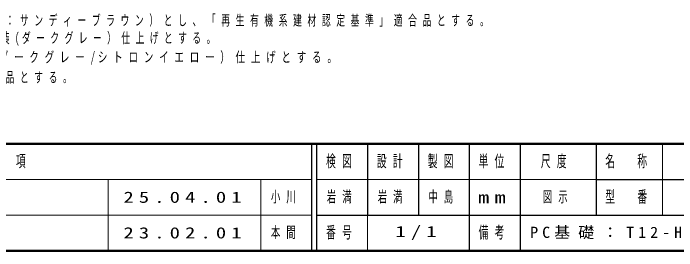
# Model space of a CAD drawing. Units: millimetres on the paper, scale 1:20. Extents: x -385 to 0, y 0 to 267.
# Drawn here: x -302.2 to -171.7, y 0 to 46.7 of the extents above; entities that cross this region are included whole.
import ezdxf

# ---------------------------------------------------------------- set-up
doc = ezdxf.new("R2010")
doc.units = ezdxf.units.MM
doc.layers.add('CLASS1', color=7, linetype='Continuous')
doc.layers.add('LY_4', color=7, linetype='Continuous')
doc.layers.add('LY_3', color=7, linetype='Continuous', lineweight=13)
doc.styles.add('ＭＳ ゴシック', font='')
doc.styles.get('ＭＳ ゴシック').set_extended_font_data('MS Gothic')

msp = doc.modelspace()

# ---------------------------------------------------------------- linework, layer by layer
at = {"layer": 'LY_3', "lineweight": 50}
for p, q in [((-385, 21), (0, 21)), ((-385, 0), (0, 0))]:
    msp.add_line(p, q, dxfattribs=at)
at = {"layer": 'LY_3', "color": 211, "lineweight": 25}
for p, q in [((-243.5, 21), (-243.5, 0)), ((-242.5, 21), (-242.5, 0)), ((-232.5, 21), (-232.5, 7)), ((-222.5, 21), (-222.5, 7)), ((-212.5, 21), (-212.5, 0)), ((-202.5, 21), (-202.5, 7)), ((-187.5, 21), (-187.5, 7)), ((-187.5, 14), (-70, 14)), ((-242.5, 7), (0, 7))]:
    msp.add_line(p, q, dxfattribs=at)
at = {"layer": 'LY_3'}
for p, q in [((-174.5, 21), (-174.5, 7)), ((-385, 14), (-243.5, 14)), ((-283.5, 14), (-283.5, 0)), ((-253.5, 14), (-253.5, 0)), ((-242.5, 14), (-187.5, 14)), ((-385, 7), (-243.5, 7)), ((-232.5, 7), (-232.5, 0))]:
    msp.add_line(p, q, dxfattribs=at)
at = {"layer": 'LY_3', "lineweight": 25}
msp.add_line((-202.5, 7), (-202.5, 0), dxfattribs=at)

# ---------------------------------------------------------------- texts
at = {"layer": 'CLASS1', "char_height": 2.053, "attachment_point": 7, "style": 'ＭＳ ゴシック'}
for s, insert in [('\\T1.64;\\W0.6;木材は、木粉入り再生プラスチック（ポリプロピレン系・色：サンディーブラウン）とし、「再生有機系建材認定基準」適合品とする。', (-380.055, 44.016)), ('\\T1.62;\\W0.6;鋼材は、電気亜鉛メッキ処理の上、ポリエステル樹脂粉体塗装(ダークグレー）仕上げとする。', (-380.055, 40.282)), ('\\T1.61;\\W0.65;アルミ合金鋳物は、AC3Aとし、ウレタン樹脂塗料塗装（ダークグレー/シトロンイエロー）仕上げとする。', (-380.055, 36.549)), ('\\T1.64;\\W0.6;本製品は、（一社）日本公園施設業協会賠償責任保険加入製品とする。', (-380.055, 32.816))]:
    msp.add_mtext(s, dxfattribs=dict(at, insert=insert))
at = {"layer": 'LY_3', "color": 4, "char_height": 2.346, "attachment_point": 5, "style": 'ＭＳ ゴシック'}
for s, insert in [('\\T1.64;\\W0.6;改\u3000\u3000訂\u3000\u3000事\u3000\u3000項', (-314.25, 17.5)), ('\\T1.64;\\W0.6;検図', (-237.5, 17.5)), ('\\T1.64;\\W0.6;設計', (-227.5, 17.5)), ('\\T1.64;\\W0.6;製図', (-217.5, 17.5)), ('\\T1.64;\\W0.6;単位', (-207.5, 17.5)), ('\\T1.64;\\W0.6;尺度', (-195.25, 17.5)), ('\\T1.64;\\W0.6;名\u3000称', (-181, 17.5)), ('\\T1.64;\\W0.6;型\u3000番', (-181, 10.5)), ('\\T1.5;\\W1.35;mm', (-207.5, 10.5)), ('\\T1.64;\\W0.6;番号', (-237.5, 3.5)), ('\\T1.64;\\W0.6;備考', (-207.5, 3.5))]:
    msp.add_mtext(s, dxfattribs=dict(at, insert=insert))
at = {"layer": 'LY_4', "char_height": 2.199, "attachment_point": 4, "style": 'ＭＳ ゴシック'}
for s, insert in [('\\T1.64;\\W0.6;小川', (-251.5, 10.5)), ('\\T1.64;\\W0.6;岩満', (-240.5, 10.5)), ('\\T1.64;\\W0.6;岩満', (-230.5, 10.5)), ('\\T1.64;\\W0.6;中島', (-220.5, 10.5)), ('\\T1.64;\\W0.6;図示', (-198, 10.5)), ('\\T1.5;\\W1.35;25.04.01', (-280.5, 10.5)), ('\\T1.5;\\W1.35;23.02.01', (-280.5, 3.5)), ('\\T1.64;\\W0.6;本間', (-251.5, 3.5)), ('\\T1.5;\\W1.35;1/1', (-227, 3.5)), ('\\T1.5;\\W1.05;PC基礎：T12-HF', (-200.5, 3.5))]:
    msp.add_mtext(s, dxfattribs=dict(at, insert=insert))

doc.saveas('drawing.dxf')
